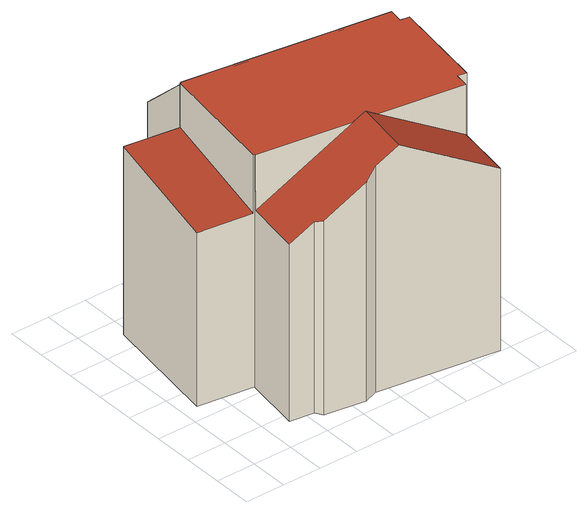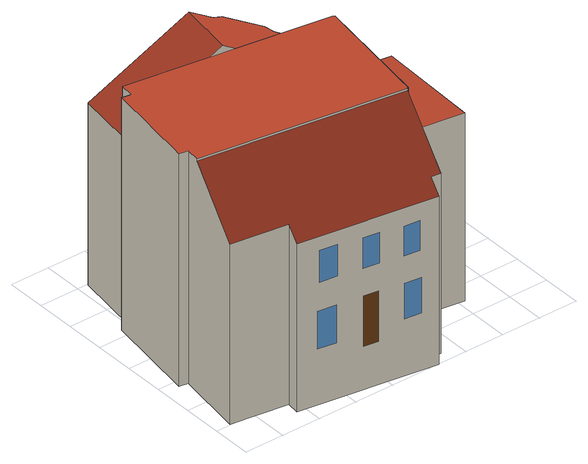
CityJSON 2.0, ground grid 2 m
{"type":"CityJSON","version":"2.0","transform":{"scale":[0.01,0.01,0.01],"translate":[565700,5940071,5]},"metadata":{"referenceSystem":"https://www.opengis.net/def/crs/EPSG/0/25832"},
"CityObjects":{
"building1":{"type":"Building","attributes":{"Gemeindeschluessel":"02400407","Geometrietyp2DReferenz":"3000","function":"31001_1010","roofType":"1000","measuredHeight":12.45,"storeysAboveGround":2},"address":[{"country":"Germany","locality":"Hamburg","thoroughfareNumber":"31","thoroughfareName":"Inselstraße"}],"geometry":[{"type":"MultiSurface","lod":"3","boundaries":[[[0,1,2,3]],[[4,5,6,7,8,9,10,11,12]],[[13,14,15,16,17,18,19,20,21,22,23,24,9,25]],[[26,27,28,29,30,31,32,33]],[[34,25,8,7,35]],[[2,1,36,37]],[[6,5,38,39]],[[5,4,40,38]],[[4,12,41,40]],[[12,11,42,41]],[[22,21,0,3]],[[19,18,33,32]],[[17,16,43,44]],[[16,15,45,43]],[[15,14,46,45]],[[13,25,34]],[[24,10,9]],[[31,30,47,48]],[[30,29,49,47]],[[29,28,50,49],[51,52,53,54],[55,56,57,58],[59,60,61,62],[63,64,65,66],[67,68,69,70],[71,72,73,74]],[[51,54,53,52]],[[58,57,56,55]],[[62,61,60,59]],[[63,66,65,64]],[[70,69,68,67]],[[74,73,72,71]],[[28,27,75,50]],[[27,26,76,75]],[[43,45,46,77,39,38,40,41,42,78,37,36,79,48,47,49,50,75,76,44]],[[46,14,13,34,35,77]],[[76,26,33,18,17,44]],[[79,20,19,32,31,48]],[[77,35,7,6,39]],[[9,8,25]],[[42,11,10,24,23,78]],[[78,23,22,3,2,37]],[[36,1,0,21,20,79]]],"semantics":{"surfaces":[{"type":"RoofSurface"},{"type":"WallSurface"},{"type":"Door"},{"type":"Window"},{"type":"GroundSurface"}],"values":[0,0,0,0,0,1,1,1,1,1,1,1,1,1,1,1,1,1,1,1,2,3,3,3,3,3,1,1,4,1,1,1,1,1,1,1,1]}}]}
},
"vertices":[
[446,1060,1048],[169,1100,1048],[79,488,972],[356,448,972],[461,99,1079],[668,69,1204],[738,93,1244],[856,76,1315],[898,363,1315],[837,372,1278],[361,442,990],[318,154,990],[438,136,1062],[1390,291,1278],[1401,362,1278],[1446,355,1278],[1517,835,1278],[1471,842,1278],[1482,913,1278],[452,1064,1278],[451,1059,1278],[446,1060,1278],[356,448,1278],[361,447,1278],[361,442,1278],[960,354,1278],[1523,1191,1005],[1234,1233,1004],[1244,1297,944],[550,1399,944],[540,1334,1005],[493,1341,1005],[452,1064,1269],[1482,913,1269],[1390,291,1017],[1348,3,1017],[169,1100,70],[79,488,70],[668,69,70],[738,93,70],[461,99,70],[438,136,70],[318,154,70],[1517,835,70],[1471,842,70],[1446,355,70],[1401,362,70],[540,1334,70],[493,1341,70],[550,1399,70],[1244,1297,70],[844,1356,556],[844,1356,295],[917,1345,295],[917,1345,556],[1050,1325,360],[1142,1312,360],[1142,1312,556],[1050,1325,556],[634,1386,366],[719,1374,366],[719,1374,551],[634,1386,551],[641,1385,849],[641,1385,695],[721,1374,695],[721,1374,849],[839,1356,699],[920,1344,699],[920,1344,858],[839,1356,858],[1045,1326,705],[1134,1313,705],[1134,1313,869],[1045,1326,869],[1234,1233,70],[1523,1191,70],[1348,3,70],[361,447,70],[451,1059,70]
]}
